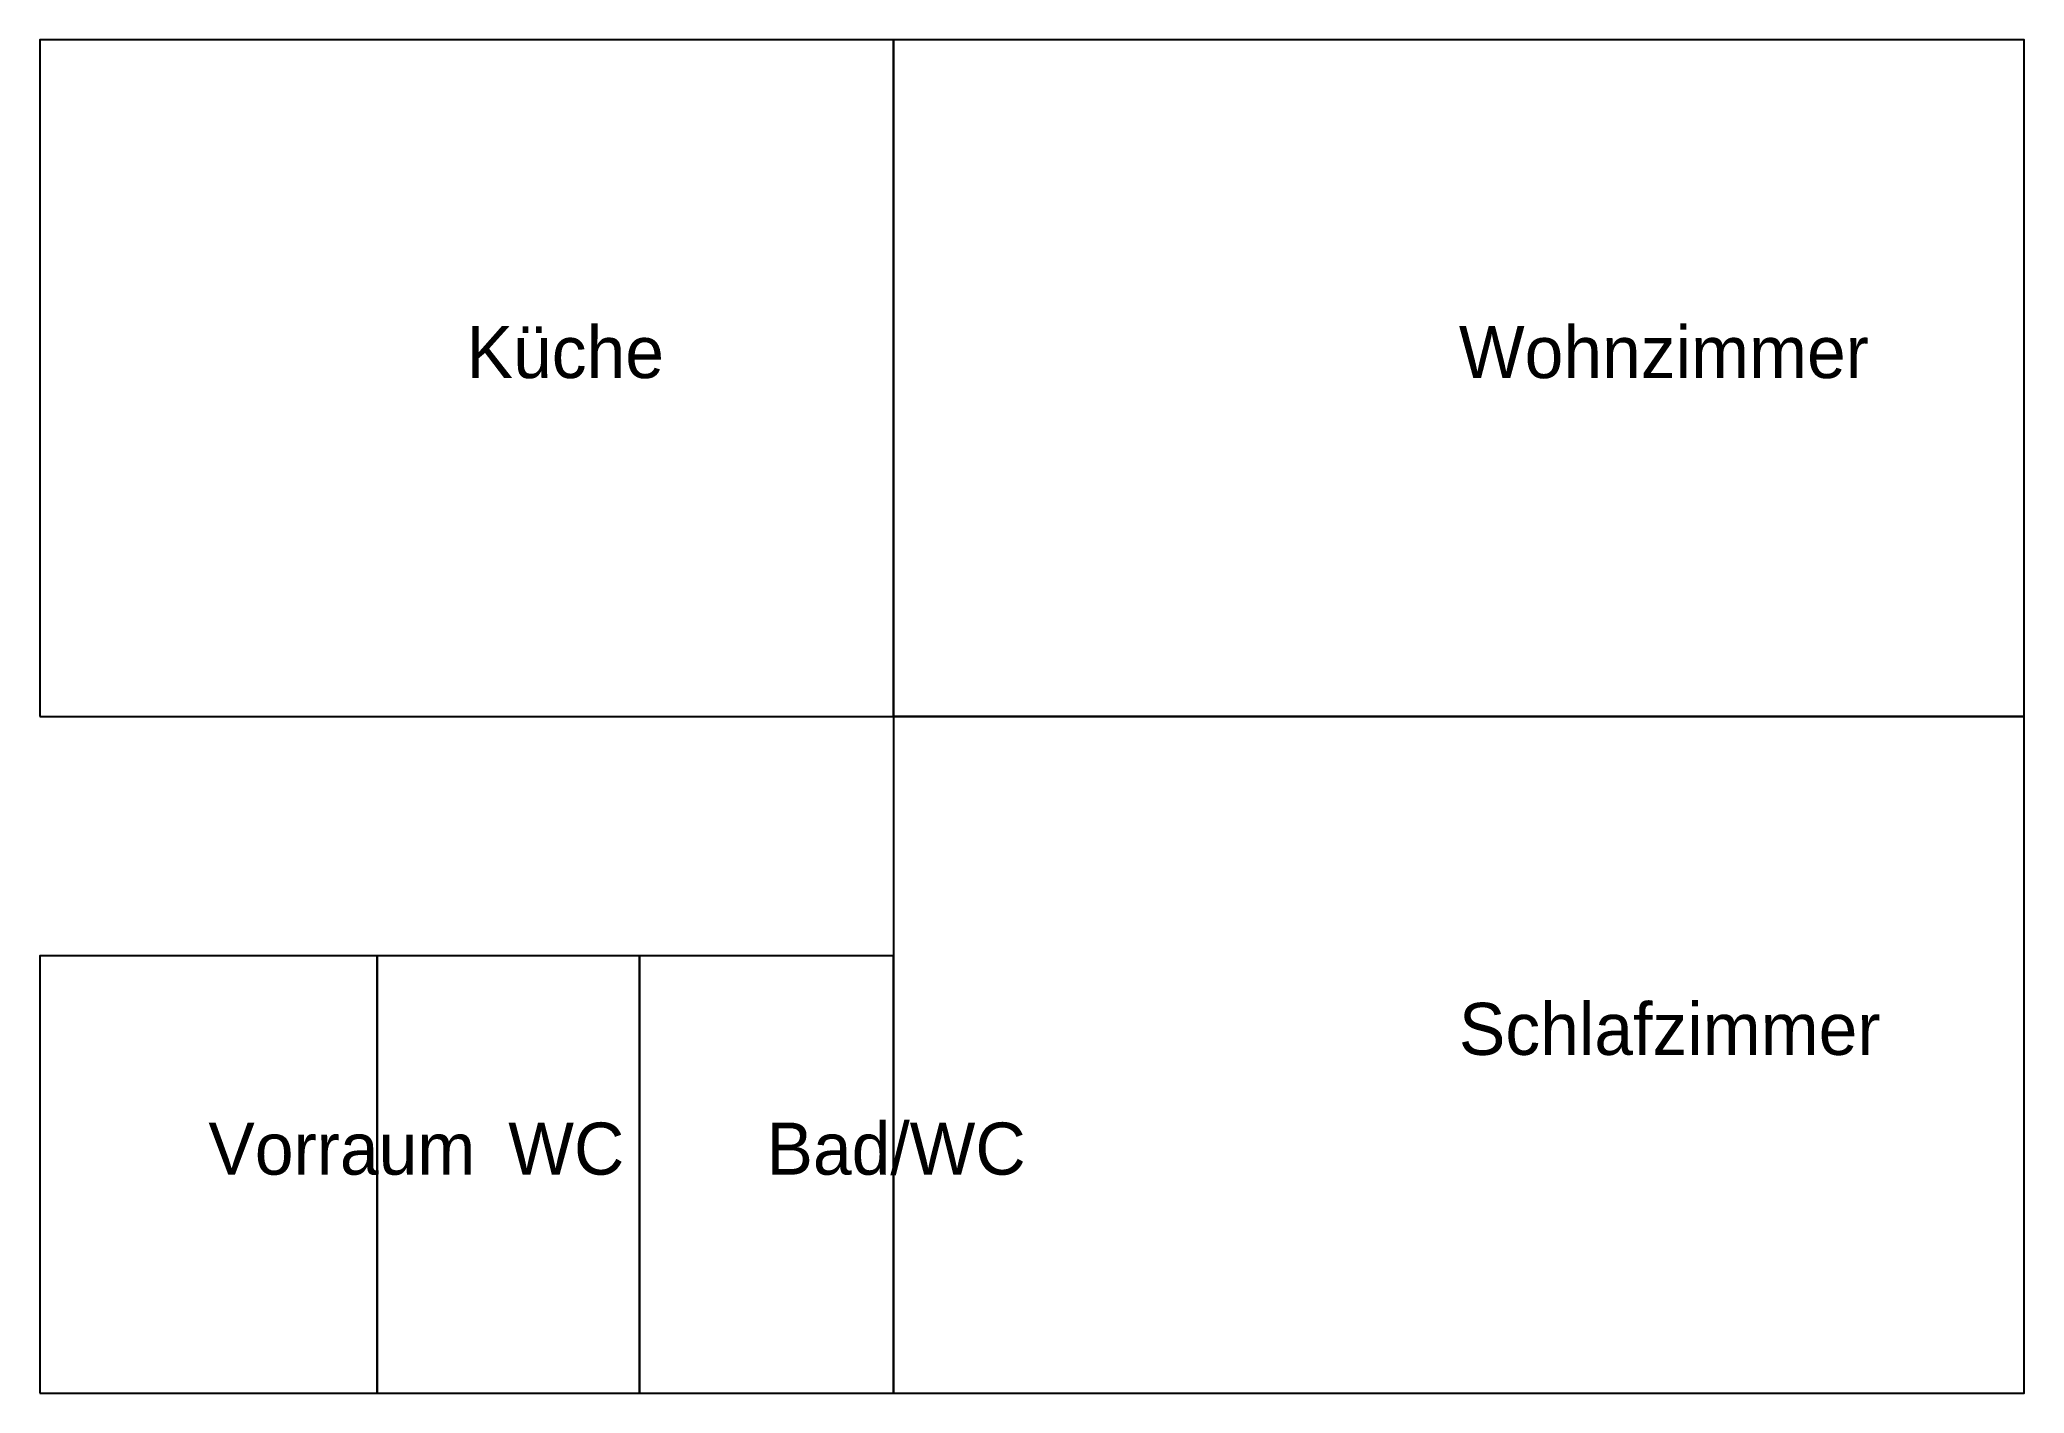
# Model space of a CAD drawing. Header units: metres. Extents: x 0 to 9.53, y 0 to 6.5.
import ezdxf

# ---------------------------------------------------------------- set-up
doc = ezdxf.new("R2010")
doc.units = ezdxf.units.M

msp = doc.modelspace()

# ---------------------------------------------------------------- linework, layer by layer
for points in [[(0, 3.25), (4.1, 3.25), (4.1, 6.5), (0, 6.5), (0, 3.25)], [(4.1, 3.25), (9.53, 3.25), (9.53, 6.5), (4.1, 6.5), (4.1, 3.25)], [(4.1, 0), (9.53, 0), (9.53, 3.25), (4.1, 3.25), (4.1, 0)], [(0, 0), (1.62, 0), (1.62, 2.1), (0, 2.1), (0, 0)], [(1.62, 0), (2.88, 0), (2.88, 2.1), (1.62, 2.1), (1.62, 0)], [(2.88, 0), (4.1, 0), (4.1, 2.1), (2.88, 2.1), (2.88, 0)]]:
    msp.add_lwpolyline(points, close=True)

# ---------------------------------------------------------------- texts
for s, p in [('Küche', (2.05, 4.875)), ('Wohnzimmer', (6.815, 4.875)), ('Schlafzimmer', (6.815, 1.625)), ('Vorraum', (0.81, 1.05)), ('WC', (2.25, 1.05)), ('Bad/WC', (3.49, 1.05))]:
    msp.add_text(s, height=0.25).set_placement(p)

doc.saveas('drawing.dxf')
